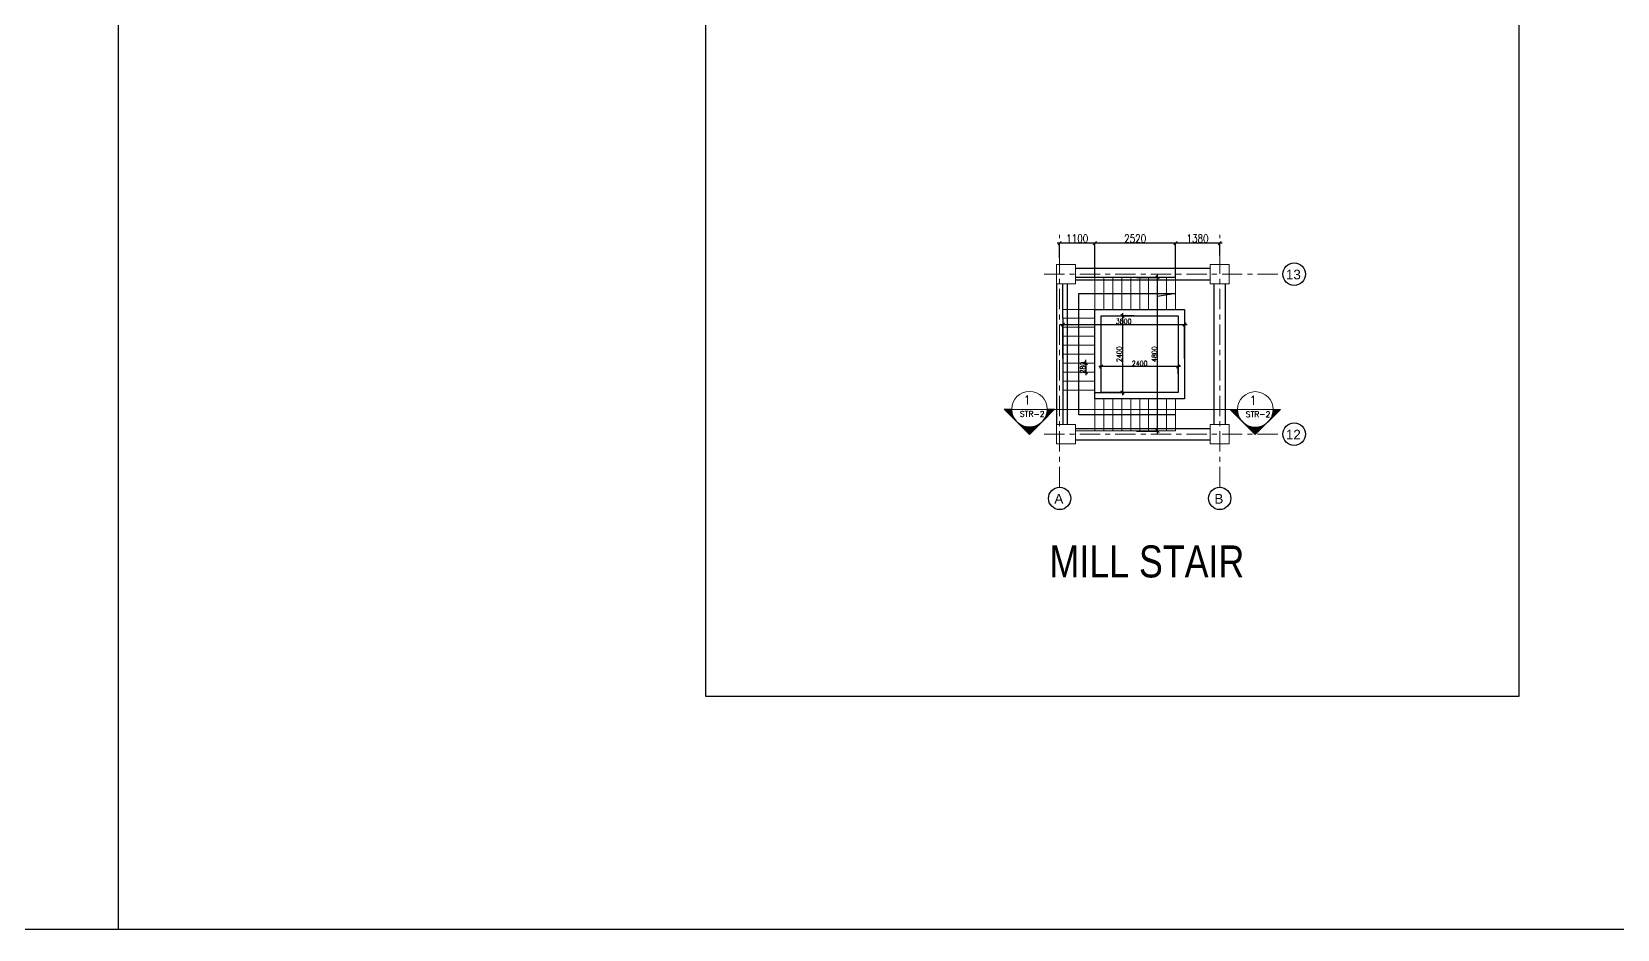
# Model space of a CAD drawing. Header units: millimetres. Extents: x 302989 to 1813244, y -656858 to -28185.
# Drawn here: x 1674691 to 1724231, y -656858 to -628820 of the extents above; entities that cross this region are included whole.
import ezdxf

# ---------------------------------------------------------------- set-up
doc = ezdxf.new("R2010")
doc.units = ezdxf.units.MM
doc.header["$MEASUREMENT"] = 0
doc.header["$PDMODE"] = 34
doc.linetypes.add('Grid Line', pattern=[22.225, 12.7, -3.175, 3.175, -3.175])
doc.linetypes.add('Overhead', pattern=[3.96875, 2.38125, -1.5875])
for name, color, linetype, lineweight in [('A-FLOR-LEVL', 51, 'Continuous', 9), ('DIM', 174, 'Continuous', 0), ('G-ANNO-SYMB', 111, 'Continuous', 9), ('LOAD AREA', 6, 'Continuous', 30), ('S-COLS', 5, 'Continuous', 9), ('S-GRID', 1, 'Continuous', 9), ('S-STRS-MBND', 31, 'Overhead', 9)]:
    doc.layers.add(name, color=color, linetype=linetype, lineweight=lineweight)
doc.layers.add('BAR-NAME', color=3, linetype='Continuous')
doc.layers.add('internal dim', color=7, linetype='Continuous')
doc.styles.add('ARIAL', font='arial.ttf', dxfattribs={"height": 2.2})
doc.styles.add('DIM', font='ROMANS.SHX', dxfattribs={"width": 0.8})
doc.styles.add('ITALICT', font='italict', dxfattribs={"height": 0.4})
doc.styles.get("Standard").update_dxf_attribs({"font": 'arial.ttf'})
doc.dimstyles.new('D250-1-100-BF', dxfattribs={"dimscale": 1000, "dimtxt": 0.25, "dimasz": 0.1, "dimexe": 0.1, "dimexo": 0.1, "dimgap": 0.02, "dimtad": 1, "dimdec": 0, "dimzin": 13, "dimdsep": 46, "dimtxsty": 'DIM', "dimblk1": 'OBLIQUE', "dimblk2": 'OBLIQUE', "dimsah": 1, "dimcen": 0, "dimdle": 0.08, "dimclrd": 8, "dimclre": 9, "dimclrt": 4, "dimadec": 0, "dimazin": 0, "dimtp": 1, "dimtm": 1, "dimtfac": 1000, "dimtdec": 0, "dimtix": 1, "dimtmove": 0, "dimatfit": 3, "dimldrblk": 'OBLIQUE', "dimfxl": 1, "dimtolj": 1, "dimtzin": 13, "dimarcsym": 0})

# ---------------------------------------------------------------- blocks, each defined once
blk = doc.blocks.new('_OBLIQUE')
at = {"color": 0, "linetype": 'ByBlock'}
blk.add_line((-0.5, -0.5), (0.5, 0.5), dxfattribs=at)
blk = doc.blocks.new('*D1580')
at = {"layer": 'Defpoints', "color": 0, "lineweight": -2, "ltscale": 2000, "transparency": 16777216}
for p in [(1710708, -637968), (1706908, -639030), (1710708, -639030)]:
    blk.add_point(p, dxfattribs=at)
at = {"layer": 'DIM', "color": 8, "lineweight": -2, "ltscale": 2000, "transparency": 16777216}
blk.add_line((1706828, -637968), (1710788, -637968), dxfattribs=at)
at = {"layer": 'DIM', "color": 9, "lineweight": -2, "ltscale": 2000, "transparency": 16777216}
for p, q in [((1706908, -639030), (1706908, -637968)), ((1710708, -639030), (1710708, -637968))]:
    blk.add_line(p, q, dxfattribs=at)
at = {"layer": 'DIM', "color": 8, "lineweight": -2, "ltscale": 2000, "transparency": 16777216, "xscale": 100, "yscale": 100, "zscale": 100, "rotation": 180}
blk.add_blockref('_OBLIQUE', (1706908, -637968), dxfattribs=at)
at = {"layer": 'DIM', "color": 8, "lineweight": -2, "ltscale": 2000, "transparency": 16777216, "xscale": 100, "yscale": 100, "zscale": 100}
blk.add_blockref('_OBLIQUE', (1710708, -637968), dxfattribs=at)
at = {"layer": 'DIM', "color": 4, "lineweight": -2, "ltscale": 2000, "transparency": 16777216, "insert": (1708808, -637868), "char_height": 160, "attachment_point": 5, "style": 'DIM'}
blk.add_mtext('\\A1;3800', dxfattribs=at)
blk = doc.blocks.new('*D1581')
at = {"layer": 'Defpoints', "color": 0, "lineweight": -2, "ltscale": 2000, "transparency": 16777216}
for p in [(1709205, -636493), (1709868, -636493), (1709205, -641293)]:
    blk.add_point(p, dxfattribs=at)
at = {"layer": 'DIM', "color": 9, "lineweight": -2, "ltscale": 2000, "transparency": 16777216}
for p, q in [((1709205, -636493), (1709868, -636493)), ((1709205, -641293), (1709868, -641293))]:
    blk.add_line(p, q, dxfattribs=at)
at = {"layer": 'DIM', "color": 8, "lineweight": -2, "ltscale": 2000, "transparency": 16777216}
blk.add_line((1709868, -641373), (1709868, -636413), dxfattribs=at)
at = {"layer": 'DIM', "color": 8, "lineweight": -2, "ltscale": 2000, "transparency": 16777216, "xscale": 100, "yscale": 100, "zscale": 100}
for p, rotation in [((1709868, -636493), 90), ((1709868, -641293), 270)]:
    blk.add_blockref('_OBLIQUE', p, dxfattribs=dict(at, rotation=rotation))
at = {"layer": 'DIM', "color": 4, "lineweight": -2, "ltscale": 2000, "transparency": 16777216, "insert": (1709768, -638893), "char_height": 160, "attachment_point": 5, "rotation": 90, "style": 'DIM'}
blk.add_mtext('\\A1;4800', dxfattribs=at)
blk = doc.blocks.new('*D1582')
at = {"layer": 'Defpoints', "color": 0, "lineweight": -2, "ltscale": 2000, "transparency": 16777216}
for p in [(1709141, -637693), (1707908, -640093), (1708771, -640093)]:
    blk.add_point(p, dxfattribs=at)
at = {"layer": 'DIM', "color": 8, "lineweight": -2, "ltscale": 2000, "transparency": 16777216}
blk.add_line((1708771, -637613), (1708771, -640173), dxfattribs=at)
at = {"layer": 'DIM', "color": 9, "lineweight": -2, "ltscale": 2000, "transparency": 16777216}
for p, q in [((1709141, -637693), (1708771, -637693)), ((1707908, -640093), (1708771, -640093))]:
    blk.add_line(p, q, dxfattribs=at)
at = {"layer": 'DIM', "color": 8, "lineweight": -2, "ltscale": 2000, "transparency": 16777216, "xscale": 100, "yscale": 100, "zscale": 100}
for p, rotation in [((1708771, -637693), 90), ((1708771, -640093), 270)]:
    blk.add_blockref('_OBLIQUE', p, dxfattribs=dict(at, rotation=rotation))
at = {"layer": 'DIM', "color": 4, "lineweight": -2, "ltscale": 2000, "transparency": 16777216, "insert": (1708671, -638893), "char_height": 160, "attachment_point": 5, "rotation": 90, "style": 'DIM'}
blk.add_mtext('\\A1;2400', dxfattribs=at)
blk = doc.blocks.new('*D1591')
at = {"layer": 'Defpoints', "color": 0, "lineweight": -2, "ltscale": 2000, "transparency": 16777216}
for p in [(1708108, -639281), (1708108, -639505), (1710508, -639505)]:
    blk.add_point(p, dxfattribs=at)
at = {"layer": 'DIM', "color": 8, "lineweight": -2, "ltscale": 2000, "transparency": 16777216}
blk.add_line((1710588, -639281), (1708028, -639281), dxfattribs=at)
at = {"layer": 'DIM', "color": 9, "lineweight": -2, "ltscale": 2000, "transparency": 16777216}
for p, q in [((1708108, -639505), (1708108, -639281)), ((1710508, -639505), (1710508, -639281))]:
    blk.add_line(p, q, dxfattribs=at)
at = {"layer": 'DIM', "color": 8, "lineweight": -2, "ltscale": 2000, "transparency": 16777216, "xscale": 100, "yscale": 100, "zscale": 100, "rotation": 180}
blk.add_blockref('_OBLIQUE', (1708108, -639281), dxfattribs=at)
at = {"layer": 'DIM', "color": 8, "lineweight": -2, "ltscale": 2000, "transparency": 16777216, "xscale": 100, "yscale": 100, "zscale": 100}
blk.add_blockref('_OBLIQUE', (1710508, -639281), dxfattribs=at)
at = {"layer": 'DIM', "color": 4, "lineweight": -2, "ltscale": 2000, "transparency": 16777216, "insert": (1709308, -639181), "char_height": 160, "attachment_point": 5, "style": 'DIM'}
blk.add_mtext('\\A1;2400', dxfattribs=at)
blk = doc.blocks.new('Section - M_Section Head - Filled-853-FOUNDATION')
at = {"layer": 'G-ANNO-SYMB'}
h = blk.add_hatch(color=256, dxfattribs=at)
edge = h.paths.add_edge_path(flags=0)
edge.add_line((-6, 8.49), (-6, 6))
edge.add_arc((-6, 0), 6, 90, 135)
edge.add_line((-10.24, 4.24), (-6, 8.49))
h = blk.add_hatch(color=256, dxfattribs=at)
edge = h.paths.add_edge_path(flags=0)
edge.add_line((-6, 8.49), (-1.76, 4.24))
edge.add_arc((-6, 0), 6, 45, 90)
edge.add_line((-6, 6), (-6, 8.49))
h = blk.add_hatch(color=256, dxfattribs=at)
edge = h.paths.add_edge_path(flags=0)
edge.add_line((-14.49, 0), (-10.24, 4.24))
edge.add_arc((-6, 0), 6, 135, 180)
edge.add_line((-12, 0), (-14.49, 0))
h = blk.add_hatch(color=256, dxfattribs=at)
edge = h.paths.add_edge_path(flags=0)
edge.add_line((2.49, 0), (0, 0))
edge.add_arc((-6, 0), 6, 360, 405)
edge.add_line((-1.76, 4.24), (2.49, 0))
for p, q in [((-6, 8.49), (-14.49, 0)), ((-6, 8.49), (-10.24, 4.24)), ((-6, 8.49), (2.49, 0)), ((-6, 6), (-6, 8.49)), ((-6, 8.49), (-6, 6)), ((-1.76, 4.24), (-6, 8.49)), ((-10.24, 4.24), (-14.49, 0)), ((-14.49, 0), (-12, 0)), ((2.49, 0), (-1.76, 4.24)), ((0, 0), (2.49, 0)), ((-12, 0), (-14.49, 0)), ((0, 0), (2.49, 0))]:
    blk.add_line(p, q, dxfattribs=at)
for start, end in [(360, 180), (90, 135), (45, 90), (135, 180), (180, 360), (360, 45)]:
    blk.add_arc((-6, 0), 6, start, end, dxfattribs=at)
blk = doc.blocks.new('*D1801')
at = {"layer": 'Defpoints', "color": 0, "lineweight": -2, "ltscale": 2000, "transparency": 16777216}
for p in [(1707544, -639173), (1707544, -639453), (1707630, -639453)]:
    blk.add_point(p, dxfattribs=at)
at = {"layer": 'DIM', "color": 9, "lineweight": -2, "ltscale": 2000, "transparency": 16777216}
for p, q in [((1707544, -639173), (1707630, -639173)), ((1707544, -639453), (1707630, -639453))]:
    blk.add_line(p, q, dxfattribs=at)
at = {"layer": 'DIM', "color": 8, "lineweight": -2, "ltscale": 2000, "transparency": 16777216}
for p, q in [((1707630, -639173), (1707630, -639073)), ((1707630, -639173), (1707630, -639453)), ((1707630, -639453), (1707630, -639553))]:
    blk.add_line(p, q, dxfattribs=at)
at = {"layer": 'DIM', "color": 8, "lineweight": -2, "ltscale": 2000, "transparency": 16777216, "xscale": 100, "yscale": 100, "zscale": 100}
for p, rotation in [((1707630, -639173), 270), ((1707630, -639453), 90)]:
    blk.add_blockref('_OBLIQUE', p, dxfattribs=dict(at, rotation=rotation))
at = {"layer": 'DIM', "color": 4, "lineweight": -2, "ltscale": 2000, "transparency": 16777216, "insert": (1707530, -639313), "char_height": 160, "attachment_point": 5, "rotation": 90, "style": 'DIM'}
blk.add_mtext('\\A1;280', dxfattribs=at)
blk = doc.blocks.new('*D1991')
at = {"layer": 'A-FLOR-LEVL', "color": 8, "lineweight": -2, "ltscale": 2000, "transparency": 16777216}
blk.add_line((1711888, -635425), (1710348, -635425), dxfattribs=at)
at = {"layer": 'A-FLOR-LEVL', "color": 9, "lineweight": -2, "ltscale": 2000, "transparency": 16777216}
for p, q in [((1710428, -636493), (1710428, -635425)), ((1711808, -635809), (1711808, -635425))]:
    blk.add_line(p, q, dxfattribs=at)
at = {"layer": 'Defpoints', "color": 0, "lineweight": -2, "ltscale": 2000, "transparency": 16777216}
for p in [(1710428, -635425), (1711808, -635809), (1710428, -636493)]:
    blk.add_point(p, dxfattribs=at)
at = {"layer": 'A-FLOR-LEVL', "color": 8, "lineweight": -2, "ltscale": 2000, "transparency": 16777216, "xscale": 100, "yscale": 100, "zscale": 100, "rotation": 180}
blk.add_blockref('_OBLIQUE', (1710428, -635425), dxfattribs=at)
at = {"layer": 'A-FLOR-LEVL', "color": 8, "lineweight": -2, "ltscale": 2000, "transparency": 16777216, "xscale": 100, "yscale": 100, "zscale": 100}
blk.add_blockref('_OBLIQUE', (1711808, -635425), dxfattribs=at)
at = {"layer": 'A-FLOR-LEVL', "color": 4, "lineweight": -2, "ltscale": 2000, "transparency": 16777216, "insert": (1711118, -635280), "char_height": 250, "attachment_point": 5, "style": 'DIM'}
blk.add_mtext('\\A1;1380', dxfattribs=at)
blk = doc.blocks.new('*D1992')
at = {"layer": 'A-FLOR-LEVL', "color": 8, "lineweight": -2, "ltscale": 2000, "transparency": 16777216}
blk.add_line((1710508, -635425), (1707828, -635425), dxfattribs=at)
at = {"layer": 'A-FLOR-LEVL', "color": 9, "lineweight": -2, "ltscale": 2000, "transparency": 16777216}
for p, q in [((1707908, -636493), (1707908, -635425)), ((1710428, -636493), (1710428, -635425))]:
    blk.add_line(p, q, dxfattribs=at)
at = {"layer": 'Defpoints', "color": 0, "lineweight": -2, "ltscale": 2000, "transparency": 16777216}
for p in [(1707908, -635425), (1707908, -636493), (1710428, -636493)]:
    blk.add_point(p, dxfattribs=at)
at = {"layer": 'A-FLOR-LEVL', "color": 8, "lineweight": -2, "ltscale": 2000, "transparency": 16777216, "xscale": 100, "yscale": 100, "zscale": 100, "rotation": 180}
blk.add_blockref('_OBLIQUE', (1707908, -635425), dxfattribs=at)
at = {"layer": 'A-FLOR-LEVL', "color": 8, "lineweight": -2, "ltscale": 2000, "transparency": 16777216, "xscale": 100, "yscale": 100, "zscale": 100}
blk.add_blockref('_OBLIQUE', (1710428, -635425), dxfattribs=at)
at = {"layer": 'A-FLOR-LEVL', "color": 4, "lineweight": -2, "ltscale": 2000, "transparency": 16777216, "insert": (1709168, -635280), "char_height": 250, "attachment_point": 5, "style": 'DIM'}
blk.add_mtext('\\A1;2520', dxfattribs=at)
blk = doc.blocks.new('*D1993')
at = {"layer": 'A-FLOR-LEVL', "color": 8, "lineweight": -2, "ltscale": 2000, "transparency": 16777216}
blk.add_line((1707988, -635425), (1706728, -635425), dxfattribs=at)
at = {"layer": 'A-FLOR-LEVL', "color": 9, "lineweight": -2, "ltscale": 2000, "transparency": 16777216}
for p, q in [((1706808, -635881), (1706808, -635425)), ((1707908, -636493), (1707908, -635425))]:
    blk.add_line(p, q, dxfattribs=at)
at = {"layer": 'Defpoints', "color": 0, "lineweight": -2, "ltscale": 2000, "transparency": 16777216}
for p in [(1706808, -635425), (1706808, -635881), (1707908, -636493)]:
    blk.add_point(p, dxfattribs=at)
at = {"layer": 'A-FLOR-LEVL', "color": 8, "lineweight": -2, "ltscale": 2000, "transparency": 16777216, "xscale": 100, "yscale": 100, "zscale": 100, "rotation": 180}
blk.add_blockref('_OBLIQUE', (1706808, -635425), dxfattribs=at)
at = {"layer": 'A-FLOR-LEVL', "color": 8, "lineweight": -2, "ltscale": 2000, "transparency": 16777216, "xscale": 100, "yscale": 100, "zscale": 100}
blk.add_blockref('_OBLIQUE', (1707908, -635425), dxfattribs=at)
at = {"layer": 'A-FLOR-LEVL', "color": 4, "lineweight": -2, "ltscale": 2000, "transparency": 16777216, "insert": (1707358, -635280), "char_height": 250, "attachment_point": 5, "style": 'DIM'}
blk.add_mtext('\\A1;1100', dxfattribs=at)

msp = doc.modelspace()

# ---------------------------------------------------------------- linework, layer by layer
at = {"layer": 'A-FLOR-LEVL', "color": 2, "lineweight": -2, "ltscale": 2000}
msp.add_lwpolyline([(1695757.8453, -577548.9682), (1721158.3406, -577548.9682), (1721158.3406, -649586.4723), (1695757.8453, -649586.4723)], close=True, dxfattribs=at)
at = {"layer": 'G-ANNO-SYMB', "lineweight": 25}
msp.add_line((1705310.0296, -640613.0666), (1713476.922, -640618.3545), dxfattribs=at)
at = {"layer": 'internal dim', "color": 5}
for p, q in [((1677407.8238, -656857.7857), (1677407.8238, -528768.2541)), ((1541571.6977, -656857.7857), (1813243.9499, -656857.7857))]:
    msp.add_line(p, q, dxfattribs=at)
at = {"layer": 'LOAD AREA'}
for p, q in [((1711508.1216, -636217.858), (1707308.1216, -636217.858)), ((1707308.1216, -636567.858), (1711508.1216, -636567.858)), ((1706708.3174, -636692.858), (1706708.1216, -641092.858)), ((1707058.1216, -641092.858), (1707058.1216, -636692.858)), ((1707308.1216, -641217.858), (1711508.1216, -641217.858)), ((1707308.1216, -641567.858), (1711508.1207, -641567.858))]:
    msp.add_line(p, q, dxfattribs=at)
for points in [[(1710428.1216, -636492.8587), (1707308.1216, -636492.8587)], [(1706908.1216, -637772.8587), (1706908.1216, -636692.858)], [(1710428.1256, -640792.8587), (1707408.1216, -640792.8572), (1707408.1216, -636992.8572), (1710428.1216, -636992.8572), (1709868.1216, -637091.7502), (1709868.1216, -636905.5596)], [(1711633.1216, -641092.858), (1711633.1216, -636692.858)], [(1711983.1216, -636692.858), (1711983.1216, -641092.858)], [(1706908.1216, -637772.8587), (1706908.1216, -641092.858)]]:
    msp.add_lwpolyline(points, dxfattribs=at)
at = {"layer": 'LOAD AREA', "ltscale": 0.5}
for points in [[(1707908.1256, -640292.8587), (1707908.1256, -637492.858), (1710708.1216, -637492.858), (1710708.1216, -640292.8587)], [(1708108.1256, -640092.8587), (1708108.1256, -637692.858), (1710508.1216, -637692.858), (1710508.1216, -640092.8587)]]:
    msp.add_lwpolyline(points, close=True, dxfattribs=at)
at = {"layer": 'LOAD AREA'}
for centre in [(1714134.9762, -636392.858), (1714134.9762, -641392.858), (1706808.1214, -643397.1839), (1711808.1214, -643397.1839)]:
    msp.add_circle(centre, 350, dxfattribs=at)
at = {"layer": 'S-COLS'}
for points in [[(1706708.1216, -636692.858), (1706708.1216, -636092.858), (1707308.1216, -636092.858), (1707308.1216, -636692.858)], [(1711508.1216, -636692.858), (1711508.1216, -636092.858), (1712108.1216, -636092.858), (1712108.1216, -636692.858)], [(1706708.3174, -641692.858), (1706708.3174, -641092.858), (1707308.1216, -641092.858), (1707308.1216, -641692.858)], [(1711508.1216, -641092.858), (1711508.1216, -641692.858), (1712108.1216, -641692.858), (1712108.1216, -641092.858)]]:
    msp.add_lwpolyline(points, close=True, dxfattribs=at)
at = {"layer": 'S-GRID', "linetype": 'Grid Line', "ltscale": 50}
for p, q in [((1706808.1214, -643047.1839), (1706808.1214, -635161.9633)), ((1711808.1214, -643047.1839), (1711808.1214, -635161.9633)), ((1706324.3719, -636392.858), (1713784.9762, -636392.858)), ((1706324.3719, -641392.858), (1713784.9762, -641392.858))]:
    msp.add_line(p, q, dxfattribs=at)
at = {"layer": 'S-STRS-MBND', "linetype": 'Continuous'}
for p, q in [((1707908.1216, -636492.8587), (1707908.1216, -637492.8587)), ((1708188.1216, -636492.8587), (1708188.1216, -637492.8587)), ((1708468.1216, -636492.8587), (1708468.1216, -637492.8587)), ((1708748.1216, -636492.8587), (1708748.1216, -637492.8587)), ((1709028.1216, -636492.8587), (1709028.1216, -637492.8587)), ((1709308.1216, -636492.8587), (1709308.1216, -637492.8587)), ((1709588.1216, -636492.8587), (1709588.1216, -637492.8587)), ((1709868.1216, -636492.8587), (1709868.1216, -637492.8587)), ((1710148.1216, -636492.8587), (1710148.1216, -637492.8587)), ((1710428.1216, -636492.8587), (1710428.1216, -637492.8587)), ((1706908.1216, -637492.8587), (1707908.1216, -637492.8587)), ((1706908.1216, -637772.8587), (1707908.1216, -637772.8587)), ((1706908.1216, -638052.8587), (1707908.1216, -638052.8587)), ((1706908.1216, -638332.8587), (1707908.1216, -638332.8587)), ((1706908.1216, -638612.8587), (1707908.1216, -638612.8587)), ((1706908.1216, -638892.8587), (1707908.1216, -638892.8587)), ((1706908.1216, -639172.8587), (1707908.1216, -639172.8587)), ((1706908.1216, -639452.8587), (1707908.1216, -639452.8587)), ((1706908.1216, -639732.8587), (1707908.1216, -639732.8587)), ((1706908.1216, -640012.8587), (1707908.1216, -640012.8587)), ((1707908.1256, -640292.8587), (1707908.1256, -641292.8587)), ((1708188.1256, -640292.8587), (1708188.1256, -641292.8587)), ((1708468.1256, -640292.8587), (1708468.1256, -641292.8587)), ((1708748.1256, -640292.8587), (1708748.1256, -641292.8587)), ((1709028.1256, -640292.8587), (1709028.1256, -641292.8587)), ((1709308.1256, -640292.8587), (1709308.1256, -641292.8587)), ((1709588.1256, -640292.8587), (1709588.1256, -641292.8587)), ((1709868.1256, -640292.8587), (1709868.1256, -641292.8587)), ((1710148.1256, -640292.8587), (1710148.1256, -641292.8587))]:
    msp.add_line(p, q, dxfattribs=at)
msp.add_lwpolyline([(1710428.1256, -640292.8587), (1710428.1256, -641292.8587), (1707308.1216, -641292.8587)], dxfattribs=at)

# ---------------------------------------------------------------- block references
at = {"layer": 'G-ANNO-SYMB', "lineweight": 25, "xscale": -92.6099999999999, "yscale": 92.6099999999999, "zscale": 92.6099999999999, "rotation": 179.9999999999869}
for p in [(1706421.346, -640611.0738), (1713476.9225, -640619.0425)]:
    msp.add_blockref('Section - M_Section Head - Filled-853-FOUNDATION', p, dxfattribs=at)

# ---------------------------------------------------------------- texts
at = {"layer": 'A-FLOR-LEVL', "style": 'ARIAL', "width": 0.8}
msp.add_text('MILL STAIR', height=1000, dxfattribs=at).set_placement((1706491.5542, -645867.2725))
at = {"layer": 'BAR-NAME', "width": 23126.416128, "attachment_point": 3, "style": 'ITALICT'}
for s, insert, char_height in [('{\\Fromant|c0;1}', (1705912.159, -640187.7044), 280), ('{\\Fromant|c0;1}', (1712967.7354, -640195.673), 280), ('{\\Fromant|c0;STR-2}', (1706336.6186, -640673.6299), 175), ('{\\Fromant|c0;STR-2}', (1713392.1951, -640681.5986), 175)]:
    msp.add_mtext(s, dxfattribs=dict(at, insert=insert, char_height=char_height))
at = {"layer": 'LOAD AREA', "color": 7, "char_height": 300, "attachment_point": 2}
for s, insert in [('13', (1714109.6897, -636256.2389)), ('12', (1714109.6897, -641256.2389)), ('A', (1706782.8349, -643260.5648)), ('B', (1711782.8349, -643260.5648))]:
    msp.add_mtext(s, dxfattribs=dict(at, insert=insert))

# ---------------------------------------------------------------- dimensions: what is measured, and where the dimension line sits
at = {"layer": 'A-FLOR-LEVL', "lineweight": -2, "ltscale": 2000}
for base, p1, p2, override, picture, middle in [((1706808.1214, -635424.7851), (1707908.1216, -636492.8587), (1706808.1214, -635881.1551), {"dimexe": 0, "dimexo": 0, "dimtmove": 1, "dimfxl": 3, "dimfxlon": 1}, '*D1993', (1707358.1215, -635279.7851)), ((1707908.1216, -635424.7851), (1710428.1216, -636492.8587), (1707908.1216, -636492.8587), {"dimexe": 0, "dimexo": 0, "dimtmove": 1, "dimfxl": 3, "dimfxlon": 1}, '*D1992', (1709168.1216, -635279.7851)), ((1710428.1216, -635424.7851), (1711808.1214, -635809.2034), (1710428.1216, -636492.8587), {"dimexe": 0, "dimexo": 0, "dimfxl": 3, "dimfxlon": 1}, '*D1991', (1711118.1215, -635279.7851))]:
    dim = msp.add_linear_dim(base=base, p1=p1, p2=p2, dimstyle='D250-1-100-BF', override=override, dxfattribs=at)
    dim.commit()
    dim.dimension.update_dxf_attribs({"geometry": picture, "text_midpoint": middle})
at = {"layer": 'DIM', "lineweight": -2, "ltscale": 2000}
for base, p1, p2, angle, picture, middle in [((1709868.1216, -636492.8587), (1709205.2584, -641292.8587), (1709205.2584, -636492.8587), 90, '*D1581', (1709768.1216, -638892.8587)), ((1710708.1256, -637967.6472), (1706908.1216, -639030.4983), (1710708.1256, -639030.4983), 180, '*D1580', (1708808.1236, -637867.6472)), ((1708770.522, -640092.8587), (1709140.9542, -637692.8587), (1707908.1256, -640092.8587), 90, '*D1582', (1708670.522, -638892.8587)), ((1707630.2761, -639452.8587), (1707544.3018, -639172.8587), (1707544.3018, -639452.8587), 90, '*D1801', (1707530.2761, -639312.8587)), ((1708108.1256, -639281.1687), (1710508.1216, -639504.5543), (1708108.1256, -639504.5543), 180, '*D1591', (1709308.1236, -639181.1687))]:
    dim = msp.add_linear_dim(base=base, p1=p1, p2=p2, angle=angle, dimstyle='D250-1-100-BF', override={"dimtxt": 0.16, "dimexe": 0, "dimexo": 0, "dimfxl": 3, "dimfxlon": 1}, dxfattribs=at)
    dim.commit()
    dim.dimension.update_dxf_attribs({"geometry": picture, "text_midpoint": middle})

doc.saveas('drawing.dxf')
